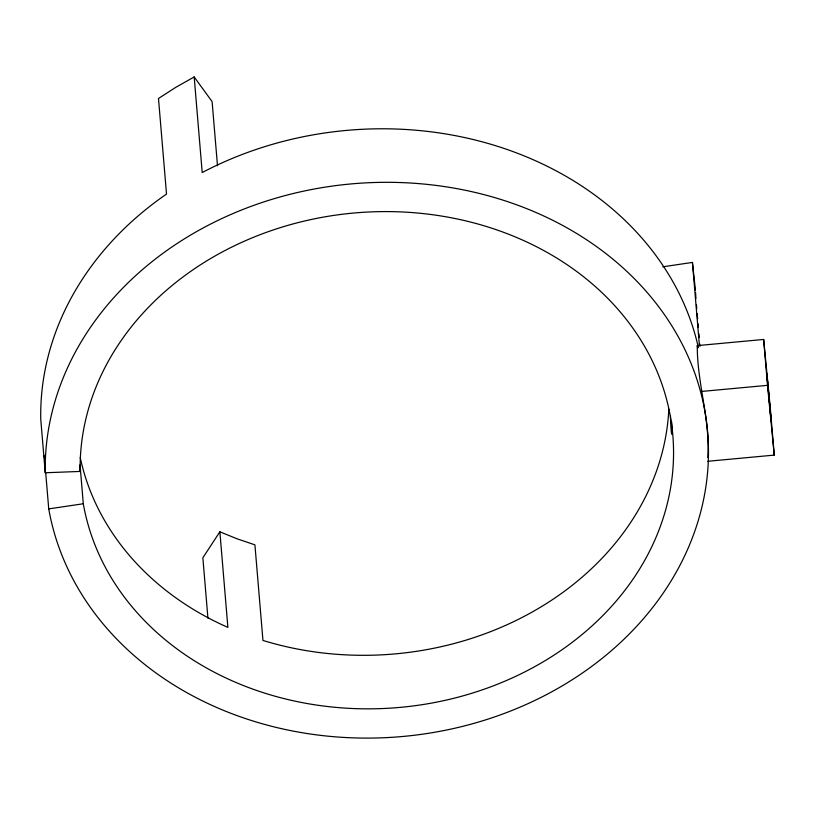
<?xml version="1.0" encoding="UTF-8"?>
<svg xmlns="http://www.w3.org/2000/svg" width="815" height="815" viewBox="0 0 815 815"><rect width="100%" height="100%" fill="white"/><g stroke="black" fill="none" stroke-linecap="round" stroke-linejoin="round"><path stroke-width="1.22" d="M707.838 457.541C710.334 419.725 697.1 383.366 697.263 345.611L763.655 339.458L770.399 409.232L774.25 455.106L707.756 461.28M668.82 409.232A297.027 248.259 -4.8 0 1 262.95 640.447L254.922 544.858L237.124 538.817L219.867 531.808L202.854 557.786L207.927 618.157M217.493 165.751L212.104 101.6L194.184 76.946L175.938 87.236L158.487 98.483L166.515 194.072A331.99 277.477 -4.8 0 0 40.75 419.226L45.243 472.761L80.165 471.437A297.027 248.259 -4.8 0 1 509.864 234.72A297.027 248.259 -4.8 0 1 550.685 657.236A297.027 248.259 -4.8 0 1 83.293 503.762L48.737 508.886L45.701 472.781M662.819 266.811L692.434 262.42L695.44 290.089M701.114 391.495L767.506 385.342L763.655 339.458M697.263 345.611L697.762 347.934M767.119 376.703L766.742 373.423L771.163 421.141L768.117 386.891M767.2 377.539L767.73 382.897M767.506 385.342L774.25 455.106M696.448 304.841L696.774 308.61M697.192 313.643L697.609 318.675M698.037 323.708L698.353 327.477M698.883 333.763L699.199 337.542M699.728 343.828L699.942 346.344M692.434 262.42L699.402 345.438M194.184 76.946L202.212 172.536A331.99 277.477 -4.8 0 1 698.312 347.302M219.867 531.808L227.884 627.397A297.027 248.259 -4.8 0 1 80.237 457.602M80.053 465.171L83.293 503.762M79.646 465.212L80.165 471.437M44.244 455.361L44.448 457.847M44.866 462.828L45.182 466.557M695.582 292.504L695.928 298.555M671.662 421.722L672.171 433.753A27.893 1.345 89.4 0 1 670.439 415.66M45.243 472.761A331.99 277.477 -4.8 0 1 525.522 208.171A331.99 277.477 -4.8 0 1 571.142 680.423A331.99 277.477 -4.8 0 1 48.737 508.886"/></g></svg>
